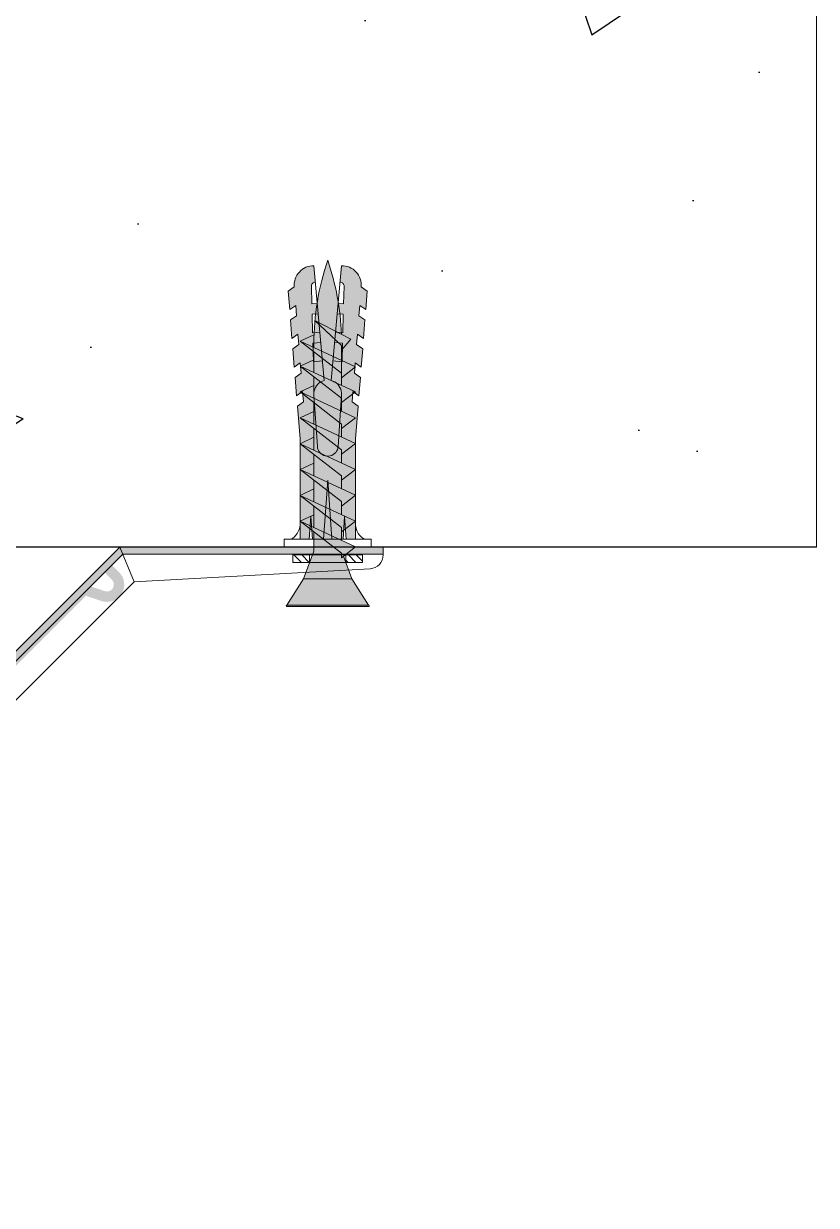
# Model space of a CAD drawing. Header units: millimetres. Extents: x -20000 to 230000, y -17405 to 24510.
# Drawn here: x 5635.6 to 5750, y -16475.2 to -16304.6 of the extents above; entities that cross this region are included whole.
import ezdxf

# ---------------------------------------------------------------- set-up
doc = ezdxf.new("R2010")
doc.units = ezdxf.units.MM
doc.layers.get('0').update_dxf_attribs({"lineweight": 13})
doc.layers.add('0 - Invisible', color=43, linetype='Continuous', lineweight=0, plot=False)
for name, color, linetype, lineweight in [('1 - Acier', 160, 'Continuous', 13), ('1 - BETON', 251, 'Continuous', 25), ('1 - PVC', 7, 'Continuous', 13)]:
    doc.layers.add(name, color=color, linetype=linetype, lineweight=lineweight)
doc.layers.add('1 - Cache', color=7, linetype='Continuous', lineweight=0, true_color=0xffffff)

# ---------------------------------------------------------------- blocks, each defined once
blk = doc.blocks.new('*U847')
at = {"layer": '1 - BETON'}
h = blk.add_hatch(dxfattribs=at)
h.set_pattern_fill('CONCRETE', color=256, scale=15, style=0, pattern_type=2)
h.set_pattern_definition([(49.99999999999999, (-50.00000000000003, -20.00000000000003), (107.589027390113, -9.412820247389266), [11.25, -123.75]), (355, (-50.00000000000003, -20.00000000000003), (-20.81270004195, 112.8288200550018), [9, -99]), (100.4514, (-41.03424800000003, -20.78440100000002), (86.77640725710323, 103.415931309143), [9.5610285, -105.1713168]), (46.18420000000002, (-50.00000000000003, 9.999999999999977), (160.0861572938467, -24.82785214935271), [16.87499999999996, -185.6249999999997]), (96.6356, (-36.65948825000003, 7.931003949999974), (140.1994058323055, 146.1176806350663), [14.3415432, -157.75695]), (351.1842, (-50.00000000000003, 9.999999999999977), (140.1992917700441, 146.1177901387987), [13.5, -148.5]), (21, (-35.00000000000003, 2.499999999999975), (89.53605781776925, -60.39283359980082), [11.25, -123.75]), (326.0000000000001, (-35.00000000000003, 2.499999999999975), (36.49729978823726, 108.772506757028), [9, -99]), (71.4514, (-27.53866505000002, -2.532740900000025), (126.0333942872235, 48.37957450649286), [9.5610285, -105.1713168]), (37.50000000000001, (-50.00000000000003, -20.00000000000003), (1.8239782975936, 49.93407807469672), [0, -97.8, 0, -100.5, 0, -99.375]), (7.499999999999999, (-50.00000000000003, -20.00000000000003), (39.46043061632229, 59.16175678235403), [0, -57.3, 0, -95.55, 0, -37.875]), (327.5, (-83.45000000000003, -20.00000000000003), (80.07336542586135, -3.383230760156963), [0, -37.5, 0, -117, 0, -155.25]), (317.5, (-98.45000000000003, -20.00000000000003), (87.47792540135794, 15.01574734984766), [0, -48.75, 0, -77.69999999999999, 0, -110.25])])
h.paths.add_polyline_path([(-150, 179.9999999999999), (-150, 0), (0, 0), (0, 180)])
at = {"layer": '0 - Invisible'}
blk.add_lwpolyline([(-150, 179.9999999999999), (-150, 0)], dxfattribs=at)
at = {"layer": '1 - BETON'}
blk.add_lwpolyline([(-150, 0), (0, 0), (0, 180), (-150, 179.9999999999999)], dxfattribs=at)
blk = doc.blocks.new('*U812')
at = {"layer": '1 - Acier', "linetype": 'ByBlock'}
h = blk.add_hatch(color=256, dxfattribs=at)
h.paths.add_polyline_path([(95, 5.817072295949927e-15), (95, -0.9999999999999942), (32.4142135623697, -0.999999999999998), (32, 1.959434878635765e-15)])
h.paths.add_polyline_path([(1.000000000000002, -32.41421356237333), (1.959434878635765e-15, -32), (32, 1.959434878635765e-15), (32.4142135623697, -0.999999999999998)])
h.paths.add_polyline_path([(1.000000000000004, -70), (4.286263797015736e-15, -70), (1.959434878635765e-15, -32), (1.000000000000002, -32.41421356237333)])
blk.add_hatch(color=256, dxfattribs=at).paths.add_polyline_path([(25.83383071322896, -6.166169286767397, -0.2854064935529321), (27.8898112008319, -5.686145479197874), (29.82125216111308, -6.340516967171423, 0.7934172392902326), (30.84924240491819, -4.686291501016965), (29.08147545195243, -2.918524548051208), (30.14213562373334, -1.857864376270298), (31.9099025766991, -3.625631329236056, -0.7934172392902077), (29.33992696719361, -7.761194994629475), (27.11420061843819, -7.007119725127266), (7.007119725123632, -27.11420061843455), (7.761194994629479, -29.33992696719724, -0.7934172392902327), (3.625631329232421, -31.90990257669546), (1.857864376266663, -30.1421356237297), (2.918524548047573, -29.08147545194879), (4.686291501013331, -30.84924240491819, 0.7934172392902352), (6.340516967175065, -29.82125216111672), (5.686145479201516, -27.8898112008319, -0.2854064935529227), (6.166169286771039, -25.8338307132326)])
for p, q in [((32, 1.959434878635765e-15), (1.959434878635765e-15, -32)), ((95, 5.817072295949927e-15), (32, 1.959434878635765e-15)), ((32, 1.959434878635765e-15), (34.07106781186303, -4.999999999999998)), ((95, 5.817072295949927e-15), (95, -1.064573057123192)), ((32.4142135623697, -0.999999999999998), (1.000000000000002, -32.41421356237333)), ((95, -0.9999999999999942), (32.4142135623697, -0.999999999999998)), ((93.065614915904, -3.06349643805151), (34.07106781186303, -4.999999999999998)), ((34.07106781186303, -4.999999999999998), (5.000000000000002, -34.07106781186667)), ((1.959434878635765e-15, -32), (4.286263797015736e-15, -70)), ((1.959434878635765e-15, -32), (5.000000000000002, -34.07106781186667)), ((1.000000000000002, -32.41421356237333), (1.000000000000004, -70)), ((5.000000000000002, -34.07106781186667), (3.105143185857746, -68.11115880262878)), ((4.286263797015736e-15, -70), (1.108234644991175, -70))]:
    blk.add_line(p, q, dxfattribs=at)
for centre, start, end in [((93, -1.064573057123192), 271.8800662418413, 0), ((1.108234644991175, -68), 270, 356.8138930875996)]:
    blk.add_arc(centre, 2, start, end, dxfattribs=at)
blk = doc.blocks.new('*U395')
at = {"layer": '1 - PVC'}
blk.add_hatch(color=256, dxfattribs=at).paths.add_polyline_path([(-4, -15.63835575967096), (-4.376797893142793, -20.34832942276262), (-3.508616131497547, -20.96289651864208), (-3.627954154391773, -22.45462180464529), (-4.496135915978812, -21.84005470899865), (-4.708850368333515, -24.49898536270484), (-3.840668606688268, -25.11355245904997), (-3.960006629582494, -26.60527774505317), (-4.828188391227741, -25.99071064847521), (-5.04090284352424, -28.6496413028799), (-4.172721081937201, -29.2642083989922), (-4.292059104831427, -30.75593368476257), (-5.160240866476673, -30.14136658911593), (-5.372955318714961, -32.80029724282213), (-4.50477355718613, -33.41486433893442), (-4.624111579963941, -34.90658962493762), (-5.49229334155098, -34.29202252905816), (-5.70500779396389, -36.95095318323001), (-4.836826032376852, -37.56552027910948, 0.437793280186249), (-2, -40.63835575897247), (-1.784147274971474, -38.26397664402612, -0.4377932804705677), (-2.351512481458485, -37.64940954744816), (-2.285158714628778, -35.11922178068198), (-1.504710356821306, -35.19017165736295), (-1.369232306780759, -33.69991364679299), (-2.245847668731585, -33.62022131262347), (-2.175777565513272, -30.94832298555411), (-1.127749009872787, -31.04359834338538), (-0.9922709598322399, -29.55334033328108), (-2.136466519616079, -29.44932251702994), (-2.066396416223142, -26.77742419042625), (-0.750787662982475, -26.89702502917498), (-0.4943579999962822, -24.07629975886084), (-0.7576819987152703, -23.98927975911647), (-1.006433999340516, -23.86667775874957), (-1.235836000763811, -23.71084175840952), (-1.441475999366958, -23.52477175951935), (-1.619400000199676, -23.3120457585901), (-1.76618799980497, -23.07675175927579), (-1.879016000020783, -22.82341375877149), (-1.955713999923319, -22.55690575903282), (-1.994810000061989, -22.28234775876626), (-1.995551999949384, -22.00502375885844), (-1.496778000087943, -14.54004376009107), (-1.462515999795869, -14.30511375772767), (-1.391615999746136, -14.0785297579132), (-1.285855999914929, -13.86597175966017), (-1.147881999961101, -13.67276375880465), (-0.9811520013026893, -13.5037457596045), (-0.7898419987759553, -13.36314975842834), (-0.5787459993152879, -13.25450175907463), (-0.3531499990494922, -13.18051975918934), (-0.1187080006930046, -13.14305975870229), (0, -13.14305975893512), (0.1187079981900752, -13.14305975870229), (0.3531500023091212, -13.18051975942217), (0.5787460004212335, -13.25450175907463), (0.7898420001729392, -13.36314975935966), (0.9811520002549514, -13.50374575844035), (1.147882000077516, -13.67276375927031), (1.285855999973137, -13.86597175896168), (1.391615999978967, -14.07852975884452), (1.4625160000287, -14.30511375865899), (1.496777999971528, -14.54004375915974), (1.9955520000658, -22.0050237593241), (1.994810000003781, -22.28234775853343), (1.955714000039734, -22.55690575949848), (1.879016000020783, -22.82341375877149), (1.766187999688555, -23.07675175881013), (1.619400000432506, -23.31204575835727), (1.441475998726673, -23.52477175998501), (1.235836000007112, -23.7108417598065), (1.006433998292778, -23.86667776014656), (0.7576820000540465, -23.9892797593493), (0.4943579999380745, -24.07629975862801), (0.750787662982475, -26.89702502940781), (2.066396416223142, -26.77742419065908), (2.136466519557871, -29.44932251726277), (0.9922709597740322, -29.55334033281542), (1.127749009814579, -31.04359834338538), (2.175777565396857, -30.94832298578694), (2.245847668789793, -33.62022131215781), (1.369232306722552, -33.69991364656016), (1.504710356763098, -35.19017165689729), (2.285158714686986, -35.11922178044915), (2.351512481458485, -37.64940954814665, -0.4377932800745512), (1.784147274971474, -38.26397664402612), (2, -40.63835575897247, 0.4377932801862488), (4.836826032376848, -37.56552027910948), (5.705007793905679, -36.95095318276435), (5.492293341609184, -34.29202252882533), (4.624111579963937, -34.90658962470479), (4.504773557127919, -33.41486433893442), (5.372955318773165, -32.80029724328779), (5.160240866418462, -30.1413665888831), (4.292059104773216, -30.7559336849954), (4.17272108187899, -29.26420839875937), (5.040902843524236, -28.64964130311273), (4.828188391169533, -25.99071064894088), (3.960006629582494, -26.60527774482034), (3.840668606688268, -25.1135524592828), (4.708850368275307, -24.49898536270484), (4.496135916037019, -21.84005470899865), (3.627954154391773, -22.45462180464529), (3.508616131555755, -20.96289651910774), (4.376797893142793, -20.34832942322828), (4, -15.63835575943813), (4, -5.638355758972466), (4.000000000058208, -1.13835575897247), (2.669095240125898, -1.13835575897247), (2.436285328411032, -4.413240105845034), (2.203475416637957, -1.1383557592053), (0.6054066502256319, -1.13835575897247), (0, -9.654474112670869), (-0.6054066502256319, -1.1383557592053), (-2.203475416637957, -1.13835575897247), (-2.436285328294616, -4.413240105379373), (-2.669095240125898, -1.1383557592053), (-4, -1.1383557592053)])
blk.add_lwpolyline([(6.276711517886724, -1.13835575897247), (-6.276711517886724, -1.138355758972466), (-6.276711517886724, 0), (6.276711517886724, -3.552713678800501e-15)], close=True, dxfattribs=at)
for points in [[(4, -1.13835575897247), (4, -5.638355758972466), (4, -15.63835575897247), (4.376797893142793, -20.34832942299545), (3.508616131497547, -20.96289651887491), (3.627954154391773, -22.45462180487812), (4.496135915978812, -21.84005470899865), (4.708850368333515, -24.49898536293767), (3.840668606688268, -25.11355245904997), (3.960006629582494, -26.60527774505317), (4.828188391227741, -25.99071064894088), (5.040902843524236, -28.6496413028799), (4.17272108187899, -29.2642083989922), (4.292059104773216, -30.7559336849954), (5.160240866418462, -30.14136658911593), (5.372955318714958, -32.80029724305496), (4.504773557127919, -33.41486433893442), (4.624111579963937, -34.90658962493762), (5.492293341609184, -34.29202252905816), (5.705007793905679, -36.95095318299718), (4.836826032318641, -37.56552027887665, -0.4377932802065567), (2, -40.63835575897247), (0.4943579999962822, -24.07629975886084), (0.7576819999958389, -23.98927975888364), (1.0064339999808, -23.86667775898241), (1.235836000007112, -23.71084175887518), (1.441476000007242, -23.52477175905369), (1.619400000025053, -23.31204575905576), (1.766187999979593, -23.07675175904296), (1.879016000020783, -22.82341375900432), (1.955713999981526, -22.55690575903282), (1.994810000003781, -22.28234775899909), (1.995552000007592, -22.00502375885844), (1.496777999971528, -14.54004375892691), (1.4625160000287, -14.30511375889182), (1.391615999978967, -14.07852975884452), (1.285855999973137, -13.86597175896168), (1.147882000019308, -13.67276375903748), (0.9811520000221208, -13.50374575890601), (0.7898419999983162, -13.363149758894), (0.5787460000137798, -13.2545017588418), (0.3531499999808148, -13.18051975895651), (0.1187079999945126, -13.14305975893512), (0, -13.14305975893512), (-0.1187079999945126, -13.14305975893512), (-0.3531499999808148, -13.18051975895651), (-0.5787460000137798, -13.2545017588418), (-0.7898419999983162, -13.363149758894), (-0.9811520000221208, -13.50374575890601), (-1.147882000019308, -13.67276375903748), (-1.285855999973137, -13.86597175896168), (-1.391615999978967, -14.07852975884452), (-1.4625160000287, -14.30511375889182), (-1.496777999971528, -14.54004375892691), (-1.995552000007592, -22.00502375885844), (-1.994810000003781, -22.28234775899909), (-1.955713999981526, -22.55690575903282), (-1.879016000020783, -22.82341375900432), (-1.766187999979593, -23.07675175904296), (-1.619400000025053, -23.31204575905576), (-1.441476000007242, -23.52477175905369), (-1.235836000007112, -23.71084175887518), (-1.0064339999808, -23.86667775898241), (-0.7576819999958389, -23.98927975888364), (-0.4943579999962822, -24.07629975886084), (-2, -40.63835575897247, -0.4377932802065568), (-4.836826032318644, -37.56552027910948), (-5.705007793905683, -36.95095318299718), (-5.492293341609187, -34.29202252905816), (-4.624111579963941, -34.90658962493762), (-4.504773557127923, -33.41486433893442), (-5.372955318714961, -32.80029724305496), (-5.160240866418466, -30.14136658911593), (-4.29205910477322, -30.7559336849954), (-4.172721081878993, -29.2642083989922), (-5.04090284352424, -28.6496413028799), (-4.828188391227741, -25.99071064894088), (-3.960006629582494, -26.60527774505317), (-3.840668606688268, -25.11355245904997), (-4.708850368333515, -24.49898536293767), (-4.496135915978812, -21.84005470899865), (-3.627954154391773, -22.45462180487812), (-3.508616131497547, -20.96289651887491), (-4.376797893142793, -20.34832942299545), (-4, -15.63835575897247), (-4, -1.13835575897247)], [(-4, -3.19434263324365, 0.2481995074209717), (-5.315558748843614, -1.138355758972466)], [(5.315558748843614, -1.13835575897247, 0.2481995074209717), (4, -3.194342633243654)], [(-1.784147275029682, -38.26397664425895, -0.4377932802065568), (-2.351512481458485, -37.64940954814665), (-2.285158714686986, -35.11922178068198), (-1.504710356763098, -35.19017165713012)], [(1.784147275029682, -38.26397664425895, 0.4377932802065567), (2.351512481458485, -37.64940954814665), (2.285158714686986, -35.11922178068198), (1.504710356763098, -35.19017165713012)]]:
    blk.add_lwpolyline(points, format="xyb", dxfattribs=at)
for points in [[(-2.669095240125898, -1.13835575897247), (-2.436285328352824, -4.413240105379373), (-2.203475416637957, -1.13835575897247)], [(-0.6054066502838396, -1.13835575897247), (0, -9.654474112670869), (0.6054066502838396, -1.13835575897247)], [(2.203475416637957, -1.13835575897247), (2.436285328352824, -4.413240105379373), (2.669095240125898, -1.13835575897247)], [(-0.9922709598322399, -29.55334033304825), (-2.136466519557871, -29.44932251726277), (-2.066396416223142, -26.77742419042625), (-0.7507876629242674, -26.89702502940781)], [(0.9922709598322399, -29.55334033304825), (2.136466519557871, -29.44932251726277), (2.066396416223142, -26.77742419042625), (0.7507876629242674, -26.89702502940781)], [(-1.369232306780759, -33.69991364679299), (-2.245847668789793, -33.62022131239064), (-2.175777565455064, -30.94832298555411), (-1.127749009872787, -31.04359834338538)], [(1.369232306722552, -33.69991364679299), (2.245847668789793, -33.62022131239064), (2.175777565455064, -30.94832298555411), (1.127749009872787, -31.04359834338538)]]:
    blk.add_lwpolyline(points, dxfattribs=at)
blk = doc.blocks.new('*U396')
at = {"layer": '1 - Acier'}
h = blk.add_hatch(dxfattribs=at)
h.set_pattern_fill('ANSI31', color=256, scale=0.25, angle=180, style=0)
h.set_pattern_definition([(135, (0, 0), (0.5612660075668219, 0.5612660075668222), [])])
h.paths.add_polyline_path([(5.019999999960419, 1.080000000074506), (2.60999999998603, 1.080000000074506), (2.610000000044238, 0), (5.020000000018626, 0)])
h.paths.add_polyline_path([(-2.60999999998603, 1.080000000074506), (-5.020000000018626, 1.080000000074506), (-5.020000000018626, 0), (-2.60999999998603, 0)])
for p, q in [((5.020000000018626, 1.080000000074506), (-5.020000000018626, 1.080000000074506)), ((-5.020000000018626, 1.080000000074506), (-5.020000000018626, 0)), ((5.020000000018626, 0), (-5.020000000018626, 0)), ((-2.60999999998603, 0), (-2.60999999998603, 1.080000000074506)), ((2.60999999998603, 0), (2.60999999998603, 1.080000000074506)), ((5.020000000018626, 1.080000000074506), (5.020000000018626, 0))]:
    blk.add_line(p, q, dxfattribs=at)
blk = doc.blocks.new('*U397')
at = {"layer": '1 - Acier', "linetype": 'ByBlock'}
for points in [[(4, -12.32308294251561), (-1.974436693708412, -7.69574960321188), (-1.974436693708412, -7.036533219739795), (-4, -8.60537679423578)], [(4, -16.05429688189179), (-4, -12.33659073361196), (-1.974436693708412, -10.76774715911597), (-1.974436693708412, -11.42696354258806)], [(4, -19.78551082103513), (-4, -16.0678046727553), (-1.974436693708412, -14.49896109825931), (-1.974436693708412, -15.1581774817314)], [(4, -23.51672476017848), (-4, -19.79901861189865), (-1.974436693708412, -18.23017503740266), (-1.974436693708412, -18.88939142087474)], [(4, -27.24793869932182), (-4, -23.53023255104199), (-1.974436693708412, -21.961388976546), (-1.974436693708412, -22.62060536025092)], [(4, -30.979152638698), (-4, -27.26144649041817), (-1.974436693708412, -25.69260291592218), (-1.974436693708412, -26.35181929939426)], [(4, -34.71036657784134), (-4, -30.99266042956151), (-1.974436693708412, -29.42381685506552), (-1.974436693708412, -30.08303323853761)], [(4, -38.30693370848894), (-4, -34.58922756020911), (-1.974436693708412, -33.02038398571312), (-1.974436693708412, -33.67960036918521)], [(1.847330745717045, -41.29777453839779), (-1.974436693708412, -37.67524643847719), (-1.974436693708412, -37.00219460576773), (-3.355956085782964, -38.58044235524721)]]:
    blk.add_hatch(color=256, dxfattribs=at).paths.add_polyline_path(points)
at = {"layer": '1 - Cache'}
h = blk.add_hatch(color=256, dxfattribs=at)
h.paths.add_polyline_path([(5.900000000023283, 0), (-5.900000000023283, 0, 1.000048253692298), (-5.900000000023283, -0.1999999999534339), (5.900000000023283, -0.1999999999534339, 1.206313194293443e-05), (5.900004825276063, -0.2000000000698492, 0.9999758740278861)])
h.paths.add_polyline_path([(5.900000000023283, -0.1999999999534339), (-5.900000000023283, -0.1999999999534339), (-3.5, -4), (3.5, -4)])
h.paths.add_polyline_path([(3.5, -4), (-3.5, -4), (-2.279115025562739, -7.272513325487725), (-1.974436693708412, -7.036533219739796), (-1.974436693708413, -7.695749603211882), (2, -10.7740387140692), (2, -8.020665411371738)])
h.paths.add_polyline_path([(2, -11.39365640544565), (-1.974436693708412, -9.546682938927063), (-1.974436693708412, -11.42696354258805), (2, -14.50525265344538)])
h.paths.add_polyline_path([(4, -12.32308294251561), (2, -11.39365640544565), (2, -13.25250947964378)])
h.paths.add_polyline_path([(4, -16.05429688189179), (2, -15.12487034482183), (2, -16.98372341878712)])
h.paths.add_polyline_path([(2, -15.12487034482183), (-1.974436693708413, -13.27789687830324), (-1.974436693708413, -15.1581774817314), (2, -18.23646659258873)])
h.paths.add_polyline_path([(4, -19.78551082103513), (2, -18.85608428396517), (2, -20.7149373581633)])
h.paths.add_polyline_path([(2, -18.85608428396517), (-1.974436693708413, -17.00911081744658), (-1.974436693708412, -18.88939142087474), (2, -21.96768053173207)])
h.paths.add_polyline_path([(2, -22.58729822310852), (2, -24.44615129730664), (4, -23.51672476017847)])
h.paths.add_polyline_path([(2, -22.58729822310852), (-1.974436693708412, -20.74032475658993), (-1.974436693708412, -22.62060536025092), (2, -25.69889447095336)])
h.paths.add_polyline_path([(3.999999999999999, -27.24793869932182), (2, -26.31851216225186), (2, -28.17736523644999)])
h.paths.add_polyline_path([(2, -26.31851216225186), (-1.974436693708413, -24.47153869573327), (-1.974436693708413, -26.35181929939427), (2, -29.43010841025159)])
h.paths.add_polyline_path([(3.999999999999998, -30.979152638698), (2, -30.04972610162804), (2, -31.90857917559333)])
h.paths.add_polyline_path([(2, -30.04972610162804), (-1.974436693708413, -28.20275263510944), (-1.974436693708412, -30.08303323853761), (2, -33.16132234939494)])
h.paths.add_polyline_path([(2, -33.78094004077138), (2, -35.63979311496951), (4, -34.71036657784134)])
h.paths.add_polyline_path([(2, -33.78094004077138), (-1.974436693708413, -31.93396657425279), (-1.974436693708413, -33.67960036918522), (2, -36.75788948004254)])
h.paths.add_polyline_path([(2, -37.37750717141898), (2, -37.91757667576894, -0.00886794333528671), (1.976413950623218, -39.2473209957155), (4.000000000000003, -38.30693370848894)])
h.paths.add_polyline_path([(2, -37.37750717141898), (-1.974436693708412, -35.5305337049004), (-1.974436693708412, -37.00219460576773), (-1.974436693708412, -37.67524643847719), (1.847330745740621, -41.29777453842014, 0.02257138198233417), (2, -37.91757667576894)])
h.paths.add_polyline_path([(1.847330745741488, -41.29777453841056), (-1.974436693661715, -39.30191845822335, 0.07291797756900575), (-5.238689482212067e-10, -50.00000000162981, 0.05952372160356199)])
at = {"layer": '1 - Acier', "linetype": 'ByBlock'}
for points in [[(-5.900000000023283, -0.2000000001862645, -0.9999999999999999), (-5.900000000023283, 0, 0.9999999999999999)], [(5.900000000023283, 0, -0.9999999999999999), (5.900000000023283, -0.2000000001862645, 0.9999999999999999)]]:
    blk.add_lwpolyline(points, format="xyb", close=True, dxfattribs=at)
for points in [[(5.900000000023283, 0), (-5.900000000023283, 0)], [(3.5, -4), (5.900000000023283, -0.1999999999534339), (-5.900000000023283, -0.1999999999534339), (-3.5, -4)], [(2, -10.77403871412389), (2, -8.020665411371738), (3.5, -4), (-3.5, -4), (-2.279115025536157, -7.272513325558975)], [(2, -13.25250947964378), (4, -12.32308294251561), (-1.974436693708412, -7.69574960321188), (-1.974436693708412, -7.036533219739795), (-4, -8.60537679423578), (4, -12.32308294251561)], [(-2, -10.7875465049874), (-4, -12.33659073361196), (4, -16.05429688189179), (-1.974436693708412, -11.42696354258806), (-1.974436693708412, -9.546682938933372)], [(2, -14.50525265326723), (2, -11.39365640562028)], [(2, -20.7149373581633), (4, -19.78551082103513), (-1.974436693708412, -15.1581774817314), (-1.974436693708412, -13.27789687830955)], [(-2, -14.51876044436358), (-4, -16.0678046727553), (4, -19.78551082103513)], [(2, -18.23646659264341), (2, -15.12487034476362)], [(-2, -18.24997438350692), (-4, -19.79901861189865), (4, -23.51672476017848), (-1.974436693708412, -18.88939142087474), (-1.974436693708412, -17.00911081745289)], [(2, -16.98372341878712), (4, -16.05429688189179)], [(2, -21.96768053178675), (2, -18.85608428390697)], [(-2, -21.98118832265027), (-4, -23.53023255104199), (4, -27.24793869932182), (-1.974436693708412, -22.62060536025092), (-1.974436693708412, -20.74032475659624)], [(2, -25.6988944709301), (2, -22.58729822305031)], [(2, -24.44615129730664), (4, -23.51672476017848)], [(2, -31.90857917559333), (4, -30.979152638698), (-1.974436693708412, -26.35181929939426), (-1.974436693708412, -24.47153869597241)], [(-2, -25.71240226179361), (-4, -27.26144649041817), (4, -30.979152638698)], [(2, -29.43010841007344), (2, -26.31851216242649)], [(2, -28.17736523644999), (4, -27.24793869932182)], [(2, -35.63979311496951), (4, -34.71036657784134), (-1.974436693708412, -30.08303323853761), (-1.974436693708412, -28.20275263511576)], [(-2, -29.44361620116979), (-4, -30.99266042956151), (4, -34.71036657784134)], [(2, -33.16132234944962), (2, -30.04972610156983)], [(-1.974436693708412, -37.00219460576773), (-3.355956085782964, -38.58044235524721), (1.847330745717045, -41.29777453839779), (-1.974436693708412, -37.67524643847719), (-1.974436693708412, -37.00219460576773), (-1.974436693708412, -33.67960036918521), (-1.974436693708412, -31.9339665742591)], [(-2, -33.04018333181739), (-4, -34.58922756020911), (4, -38.30693370848894), (2, -39.23636024561711)], [(-1.974436693708412, -33.67960036918521), (4, -38.30693370848894)], [(2, -36.75788948009722), (2, -33.78094004071318)]]:
    blk.add_lwpolyline(points, dxfattribs=at)
blk.add_lwpolyline([(-1.974436693533789, -39.301918461686, 0.07291797754578055), (-5.238689482212067e-10, -50.00000000162981, 0.08220554942609894), (2, -37.91757667576894), (2, -37.37750717159361)], format="xyb", dxfattribs=at)
blk = doc.blocks.new('*U818')
at = {"rotation": 90}
for name, p in [('*U397', (-8.573829455850337, 0)), ('*U395', (0, 0)), ('*U396', (-1.108234644991171, 0))]:
    blk.add_blockref(name, p, dxfattribs=at)
blk = doc.blocks.new('*U848')
at = {"rotation": 90.00000000000001}
blk.add_blockref('*U818', (79.49999999998178, 6.217248937900978e-15), dxfattribs=at)
at = {"xscale": -1, "rotation": 90}
blk.add_blockref('*U812', (17.49999999999997, 6.217248937900978e-15), dxfattribs=at)

msp = doc.modelspace()

# ---------------------------------------------------------------- block references
at = {"xscale": -1}
msp.add_blockref('*U847', (5600, -16380.22246432257), dxfattribs=at)
msp.add_blockref('*U848', (5600, -16380.22246432257))

doc.saveas('drawing.dxf')
